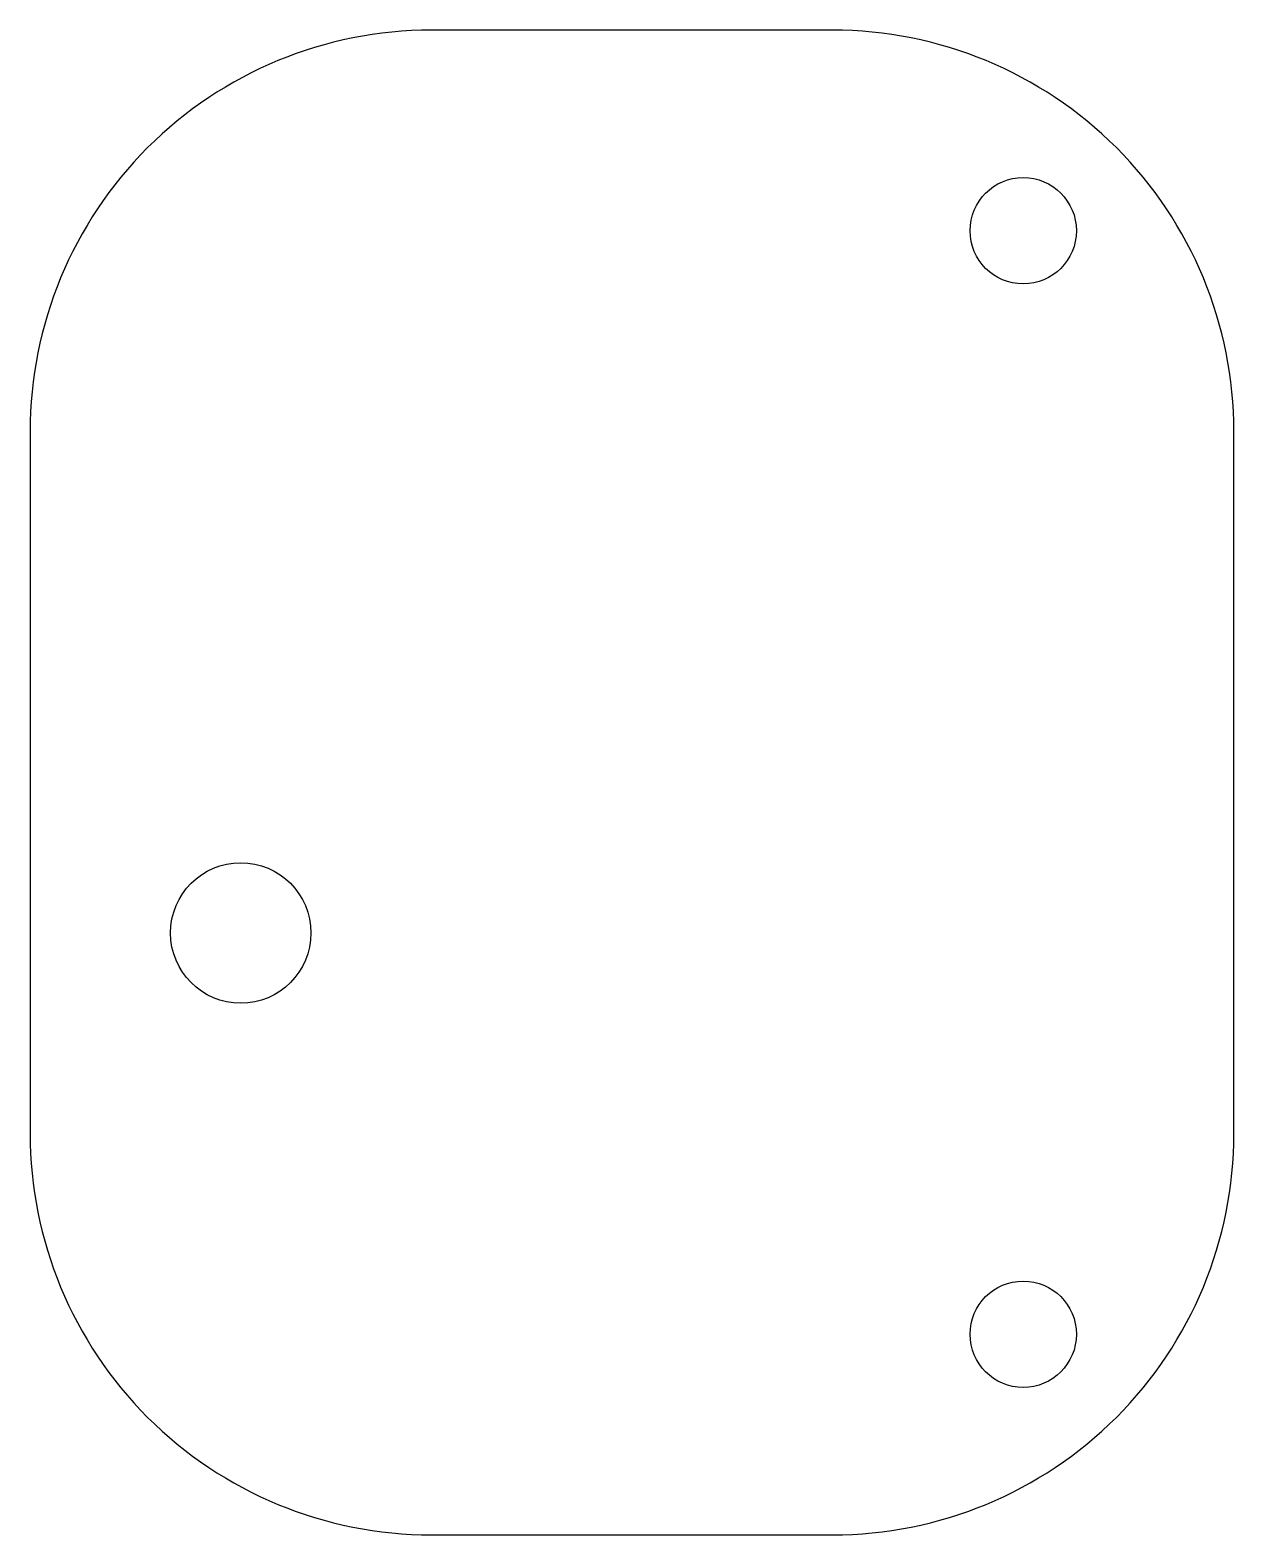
# Model space of a CAD drawing. Header units: millimetres. Extents: x -60 to 0, y 0 to 75.
import ezdxf

# ---------------------------------------------------------------- set-up
doc = ezdxf.new("R2010")
doc.units = ezdxf.units.MM

msp = doc.modelspace()

# ---------------------------------------------------------------- linework, layer by layer
msp.add_lwpolyline([(-60, 20, 0.414214), (-40, 0), (-20, 0, 0.414214), (0, 20), (0, 55, 0.414214), (-20, 75), (-40, 75, 0.414214), (-60, 55)], format="xyb", close=True)
for centre, radius in [((-10.5, 65), 2.65), ((-49.5, 30), 3.5), ((-10.5, 10), 2.65)]:
    msp.add_circle(centre, radius)

doc.saveas('drawing.dxf')
